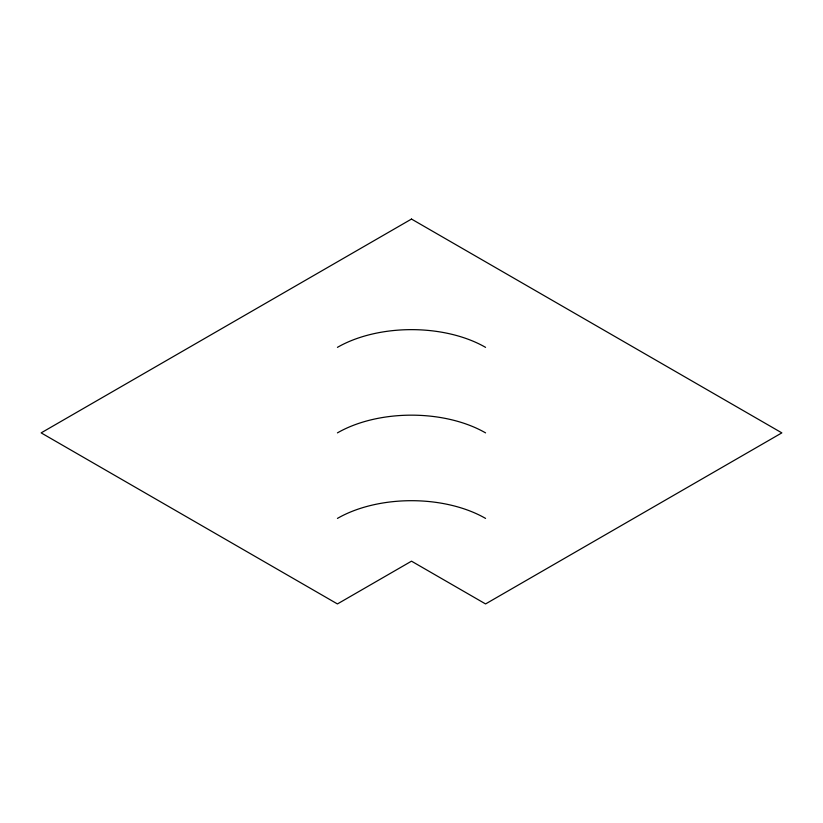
<?xml version="1.0" encoding="UTF-8"?>
<svg xmlns="http://www.w3.org/2000/svg" width="823" height="823" viewBox="0 0 823 823"><rect width="100%" height="100%" fill="white"/><g stroke="black" fill="none" stroke-linecap="round" stroke-linejoin="round"><path stroke-width="1.23" d="M337.43 518.408A104.747 60.48 0 0 1 485.57 518.408M337.43 432.877A104.747 60.48 0 0 1 485.57 432.877M337.43 347.357A104.747 60.48 0 0 1 485.57 347.357M411.5 219.062L41.15 432.877L337.43 603.938L411.5 561.173L485.57 603.938L781.85 432.877L411.5 219.062"/></g></svg>
